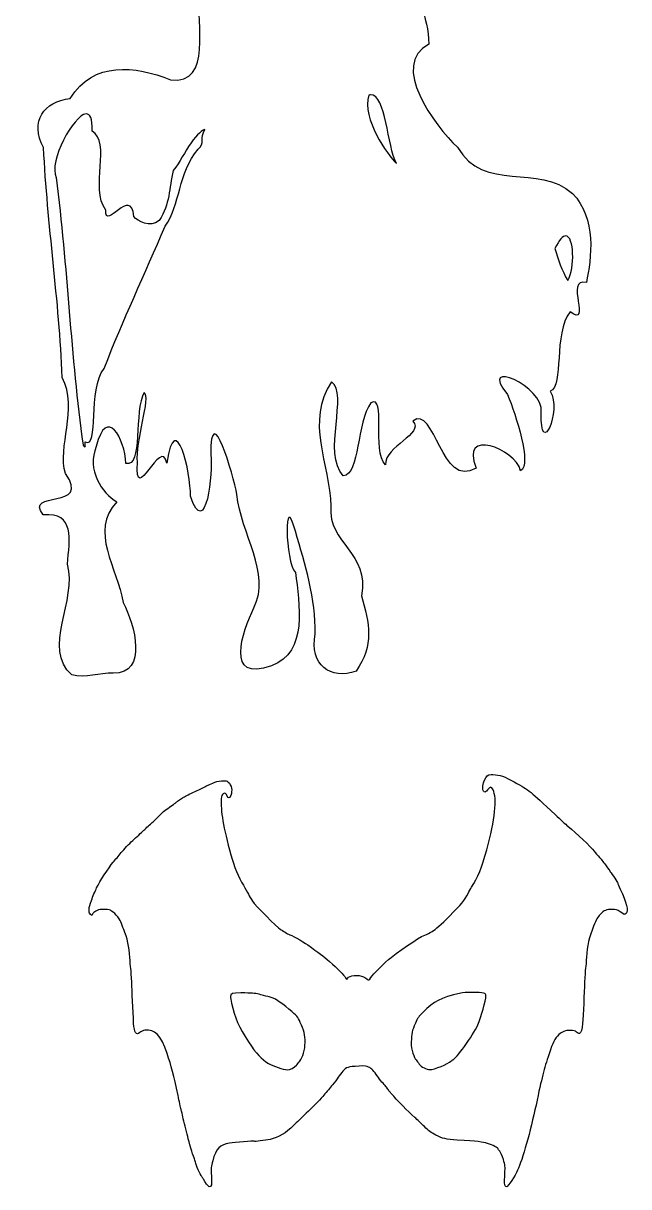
# Model space of a CAD drawing. Header units: centimetres. Extents: x -14 to 13.1, y -11.4 to 12.
# Drawn here: x -2.21 to 4.47, y -10.88 to 1.94 of the extents above; entities that cross this region are included whole.
import ezdxf

# ---------------------------------------------------------------- set-up
doc = ezdxf.new("R2010")
doc.units = ezdxf.units.CM
doc.header["$MEASUREMENT"] = 0
doc.layers.add('Layer 1', color=7, linetype='Continuous')

msp = doc.modelspace()

# ---------------------------------------------------------------- linework, layer by layer
at = {"layer": 'Layer 1'}
for points, knots in [([(0.66113, 5.66673), (0.52676, 5.62665), (0.47325, 5.15495), (0.40167, 4.93043), (0.40167, 4.93043), (0.2449, 4.51052), (0.12477, 3.86572), (-0.4286, 3.89049), (-0.4286, 3.89049), (-0.68038, 3.65198), (0.03561, 3.76297), (0.18358, 3.68503), (0.18358, 3.68503), (0.11059, 3.31116), (0.34721, 2.82317), (-0.05133, 2.52588), (-0.05133, 2.52588), (-0.28145, 2.45932), (-0.07563, 2.17307), (-0.2582, 2.21453), (-0.2582, 2.21453), (-0.31113, 1.97731), (-0.10862, 1.25074), (-0.58428, 1.31694), (-0.58428, 1.31694), (-0.97256, 1.47326), (-1.43476, 1.52517), (-1.68733, 1.11078), (-1.68733, 1.11078), (-1.98307, 1.07842), (-2.13411, 0.86032), (-1.98185, 0.57013), (-1.98185, 0.57013), (-1.94088, -0.27672), (-1.80919, -1.1162), (-1.77569, -1.96274), (-1.77569, -1.96274), (-1.59885, -2.31211), (-1.83154, -2.72984), (-1.74133, -3.02091), (-1.74133, -3.02091), (-1.44537, -3.42951), (-2.20558, -3.1971), (-1.98606, -3.47672), (-1.98606, -3.47672), (-1.63654, -3.44651), (-1.69279, -3.74571), (-1.71959, -4.02158), (-1.71959, -4.02158), (-1.60132, -4.41363), (-2.00399, -4.94897), (-1.6705, -5.24033), (-1.6705, -5.24033), (-1.51905, -5.27988), (-1.3655, -5.21441), (-1.21329, -5.21999), (-1.21329, -5.21999), (-0.82933, -5.22868), (-0.97661, -4.68735), (-1.1046, -4.44302), (-1.1046, -4.44302), (-1.16419, -4.06506), (-1.48449, -3.65518), (-1.17332, -3.33366), (-1.17332, -3.33366), (-1.33991, -3.23931), (-1.50982, -2.97797), (-1.40122, -2.72288), (-1.40122, -2.72288), (-1.28988, -2.27011), (-1.0842, -2.63445), (-1.07514, -2.91011), (-1.07514, -2.91011), (-0.88357, -2.96282), (-0.99106, -2.32546), (-0.87318, -2.12893), (-0.87318, -2.12893), (-0.79259, -2.17266), (-0.97507, -2.67907), (-0.94681, -2.89468), (-0.94681, -2.89468), (-0.98681, -3.41042), (-0.68194, -2.5973), (-0.62494, -2.9066), (-0.62494, -2.9066), (-0.52911, -2.27921), (-0.35505, -3.013), (-0.36338, -3.27054), (-0.36338, -3.27054), (-0.1949, -3.77146), (-0.10932, -2.99626), (-0.13968, -2.81614), (-0.13968, -2.81614), (-0.14142, -2.17524), (0.11102, -3.04318), (0.14923, -3.25091), (0.14923, -3.25091), (0.19167, -3.68834), (0.52758, -4.11877), (0.33646, -4.49982), (0.33646, -4.49982), (0.20766, -4.7595), (0.01321, -5.33418), (0.5293, -5.13865), (0.5293, -5.13865), (0.93862, -4.99492), (0.83265, -4.44887), (0.79507, -4.11344), (0.79507, -4.11344), (0.67779, -3.99593), (0.66338, -3.16736), (0.79297, -3.65623), (0.79297, -3.65623), (0.90007, -4.02355), (1.02104, -4.40374), (1.01176, -4.78873), (1.01176, -4.78873), (0.94538, -5.12633), (1.18225, -5.30437), (1.46266, -5.19755), (1.46266, -5.19755), (1.66192, -4.91149), (1.61157, -4.6727), (1.52016, -4.36798), (1.52016, -4.36798), (1.62216, -3.89469), (1.14521, -3.79347), (1.18567, -3.38204), (1.18567, -3.38204), (1.17042, -2.91663), (0.8993, -2.44398), (1.19058, -2.01182), (1.19058, -2.01182), (1.3842, -2.13672), (1.08826, -2.79573), (1.31961, -3.04755), (1.31961, -3.04755), (1.50439, -3.03475), (1.46787, -2.45332), (1.62465, -2.24183), (1.62465, -2.24183), (1.80209, -2.14415), (1.63109, -2.76867), (1.78593, -2.92624), (1.78593, -2.92624), (1.77762, -2.71171), (2.21627, -2.59154), (2.08886, -2.44309), (2.08886, -2.44309), (2.33079, -2.25389), (2.40098, -3.20313), (2.78589, -2.9606), (2.78589, -2.9606), (2.60024, -2.5101), (3.21499, -2.74879), (3.27535, -2.99075), (3.27535, -2.99075), (3.40335, -2.92547), (3.22421, -2.37751), (3.1316, -2.15067), (3.1316, -2.15067), (2.78898, -1.73383), (3.54782, -2.06552), (3.50115, -2.34561), (3.50115, -2.34561), (3.48974, -2.87792), (3.73317, -2.32655), (3.60283, -2.1156), (3.60283, -2.1156), (3.7567, -2.05399), (3.63126, -1.48106), (3.82162, -1.23905), (3.82162, -1.23905), (4.06281, -1.42362), (3.757, -0.85477), (3.99973, -0.91718), (3.99973, -0.91718), (4.05743, -0.65005), (4.11361, -0.2062), (3.84686, 0.06385), (3.84686, 0.06385), (3.47571, 0.39961), (2.86493, 0.07052), (2.58042, 0.57365), (2.58042, 0.57365), (2.32598, 0.81546), (1.82741, 1.4803), (2.26416, 1.71106), (2.26416, 1.71106), (2.2569, 2.00946), (2.1268, 2.28265), (1.99839, 2.56447), (1.99839, 2.56447), (1.741, 2.8141), (1.51721, 2.98004), (1.42127, 3.35266), (1.42127, 3.35266), (1.09228, 3.86684), (1.87418, 3.64001), (1.93107, 4.01323), (1.93107, 4.01323), (1.54677, 3.9324), (1.23222, 4.09353), (1.03278, 4.40031), (1.03278, 4.40031), (0.94366, 4.8309), (0.75312, 5.23448), (0.66112, 5.66675), (0.66112, 5.66675), (0.66112, 5.66675), (0.66113, 5.66673), (0.66113, 5.66673)], [0, 0, 0, 0, 0.01851852, 0.01851852, 0.01851852, 0.01851852, 0.03703704, 0.03703704, 0.03703704, 0.03703704, 0.05555556, 0.05555556, 0.05555556, 0.05555556, 0.07407407, 0.07407407, 0.07407407, 0.07407407, 0.09259259, 0.09259259, 0.09259259, 0.09259259, 0.11111111, 0.11111111, 0.11111111, 0.11111111, 0.12962963, 0.12962963, 0.12962963, 0.12962963, 0.14814815, 0.14814815, 0.14814815, 0.14814815, 0.16666667, 0.16666667, 0.16666667, 0.16666667, 0.18518519, 0.18518519, 0.18518519, 0.18518519, 0.2037037, 0.2037037, 0.2037037, 0.2037037, 0.22222222, 0.22222222, 0.22222222, 0.22222222, 0.24074074, 0.24074074, 0.24074074, 0.24074074, 0.25925926, 0.25925926, 0.25925926, 0.25925926, 0.27777778, 0.27777778, 0.27777778, 0.27777778, 0.2962963, 0.2962963, 0.2962963, 0.2962963, 0.31481481, 0.31481481, 0.31481481, 0.31481481, 0.33333333, 0.33333333, 0.33333333, 0.33333333, 0.35185185, 0.35185185, 0.35185185, 0.35185185, 0.37037037, 0.37037037, 0.37037037, 0.37037037, 0.38888889, 0.38888889, 0.38888889, 0.38888889, 0.40740741, 0.40740741, 0.40740741, 0.40740741, 0.42592593, 0.42592593, 0.42592593, 0.42592593, 0.44444444, 0.44444444, 0.44444444, 0.44444444, 0.46296296, 0.46296296, 0.46296296, 0.46296296, 0.48148148, 0.48148148, 0.48148148, 0.48148148, 0.5, 0.5, 0.5, 0.5, 0.51851852, 0.51851852, 0.51851852, 0.51851852, 0.53703704, 0.53703704, 0.53703704, 0.53703704, 0.55555556, 0.55555556, 0.55555556, 0.55555556, 0.57407407, 0.57407407, 0.57407407, 0.57407407, 0.59259259, 0.59259259, 0.59259259, 0.59259259, 0.61111111, 0.61111111, 0.61111111, 0.61111111, 0.62962963, 0.62962963, 0.62962963, 0.62962963, 0.64814815, 0.64814815, 0.64814815, 0.64814815, 0.66666667, 0.66666667, 0.66666667, 0.66666667, 0.68518519, 0.68518519, 0.68518519, 0.68518519, 0.7037037, 0.7037037, 0.7037037, 0.7037037, 0.72222222, 0.72222222, 0.72222222, 0.72222222, 0.74074074, 0.74074074, 0.74074074, 0.74074074, 0.75925926, 0.75925926, 0.75925926, 0.75925926, 0.77777778, 0.77777778, 0.77777778, 0.77777778, 0.7962963, 0.7962963, 0.7962963, 0.7962963, 0.81481481, 0.81481481, 0.81481481, 0.81481481, 0.83333333, 0.83333333, 0.83333333, 0.83333333, 0.85185185, 0.85185185, 0.85185185, 0.85185185, 0.87037037, 0.87037037, 0.87037037, 0.87037037, 0.88888889, 0.88888889, 0.88888889, 0.88888889, 0.90740741, 0.90740741, 0.90740741, 0.90740741, 0.92592593, 0.92592593, 0.92592593, 0.92592593, 0.94444444, 0.94444444, 0.94444444, 0.94444444, 0.96296296, 0.96296296, 0.96296296, 0.96296296, 1, 1, 1, 1]), ([(1.62182, 1.15145), (1.79253, 1.15732), (1.80694, 0.5841), (1.90582, 0.39341), (1.90582, 0.39341), (1.81019, 0.49246), (1.52156, 0.88637), (1.60429, 1.14864), (1.60429, 1.14864), (1.61013, 1.15007), (1.61631, 1.15126), (1.62182, 1.15144), (1.62182, 1.15144), (1.62182, 1.15144), (1.62182, 1.15145), (1.62182, 1.15145)], [0, 0, 0, 0, 0.2, 0.2, 0.2, 0.2, 0.4, 0.4, 0.4, 0.4, 0.6, 0.6, 0.6, 0.6, 1, 1, 1, 1]), ([(-1.51412, 0.94038), (-1.4693, 0.94383), (-1.44104, 0.89148), (-1.4475, 0.75245), (-1.4475, 0.75245), (-1.2297, 0.62856), (-1.47397, 0.12842), (-1.29743, -0.11919), (-1.29743, -0.11919), (-1.30506, -0.36098), (-1.01563, 0.15709), (-0.98748, -0.19072), (-0.98748, -0.19072), (-0.94396, -0.23862), (-0.81088, -0.31974), (-0.70929, -0.23344), (-0.70929, -0.23344), (-0.58554, -0.04817), (-0.60069, 0.11698), (-0.55411, 0.31697), (-0.55411, 0.31697), (-0.47456, 0.41186), (-0.42903, 0.52094), (-0.35706, 0.62131), (-0.35706, 0.62131), (-0.28682, 0.71808), (-0.23, 0.76641), (-0.20279, 0.76857), (-0.20279, 0.76857), (-0.26675, 0.67489), (-0.19747, 0.61625), (-0.27852, 0.55189), (-0.27852, 0.55189), (-0.50105, 0.28746), (-0.47319, -0.06092), (-0.64208, -0.29728), (-0.64208, -0.29728), (-0.86699, -0.8218), (-1.10769, -1.3324), (-1.31425, -1.86528), (-1.31425, -1.86528), (-1.4987, -2.0931), (-1.36367, -2.75011), (-1.52322, -2.67381), (-1.52322, -2.67381), (-1.52788, -2.69351), (-1.50597, -2.75556), (-1.54566, -2.70957), (-1.54566, -2.70957), (-1.68525, -1.73033), (-1.71575, -0.73897), (-1.84369, 0.23984), (-1.84369, 0.23984), (-1.92856, 0.4177), (-1.64856, 0.93004), (-1.51411, 0.94038), (-1.51411, 0.94038), (-1.51411, 0.94038), (-1.51412, 0.94038), (-1.51412, 0.94038)], [0, 0, 0, 0, 0.0625, 0.0625, 0.0625, 0.0625, 0.125, 0.125, 0.125, 0.125, 0.1875, 0.1875, 0.1875, 0.1875, 0.25, 0.25, 0.25, 0.25, 0.3125, 0.3125, 0.3125, 0.3125, 0.375, 0.375, 0.375, 0.375, 0.4375, 0.4375, 0.4375, 0.4375, 0.5, 0.5, 0.5, 0.5, 0.5625, 0.5625, 0.5625, 0.5625, 0.625, 0.625, 0.625, 0.625, 0.6875, 0.6875, 0.6875, 0.6875, 0.75, 0.75, 0.75, 0.75, 0.8125, 0.8125, 0.8125, 0.8125, 0.875, 0.875, 0.875, 0.875, 1, 1, 1, 1]), ([(3.77322, -0.40389), (3.86529, -0.40397), (3.87511, -0.75378), (3.79566, -0.89406), (3.79566, -0.89406), (3.72852, -0.78586), (3.68857, -0.66311), (3.65401, -0.54134), (3.65401, -0.54134), (3.70261, -0.44304), (3.74253, -0.40387), (3.77322, -0.4039), (3.77322, -0.4039), (3.77322, -0.4039), (3.77322, -0.40389), (3.77322, -0.40389)], [0, 0, 0, 0, 0.2, 0.2, 0.2, 0.2, 0.4, 0.4, 0.4, 0.4, 0.6, 0.6, 0.6, 0.6, 1, 1, 1, 1]), ([(2.95064, -6.33661), (2.90928, -6.3368), (2.89761, -6.35043), (2.8751, -6.40772), (2.8751, -6.40772), (2.85295, -6.4641), (2.85201, -6.51603), (2.87311, -6.5289), (2.87311, -6.5289), (2.88391, -6.53549), (2.89003, -6.53202), (2.9121, -6.50652), (2.9121, -6.50652), (2.9265, -6.48989), (2.94231, -6.47633), (2.9471, -6.47639), (2.9471, -6.47639), (2.9519, -6.47647), (2.96281, -6.48995), (2.97147, -6.50652), (2.97147, -6.50652), (3.01851, -6.59651), (2.99331, -6.83656), (2.90191, -7.16759), (2.90191, -7.16759), (2.84893, -7.35946), (2.80335, -7.47166), (2.73487, -7.57921), (2.73487, -7.57921), (2.72483, -7.59498), (2.70777, -7.62529), (2.69676, -7.64656), (2.69676, -7.64656), (2.65426, -7.72871), (2.62458, -7.76486), (2.49228, -7.89646), (2.49228, -7.89646), (2.39724, -7.991), (2.33912, -8.04275), (2.30198, -8.06616), (2.30198, -8.06616), (2.27259, -8.08468), (2.24394, -8.09983), (2.23818, -8.09983), (2.23818, -8.09983), (2.2072, -8.09983), (1.99557, -8.23697), (1.84783, -8.35283), (1.84783, -8.35283), (1.78011, -8.40594), (1.64517, -8.53963), (1.62585, -8.5726), (1.62585, -8.5726), (1.60638, -8.60582), (1.60122, -8.60845), (1.58619, -8.59342), (1.58619, -8.59342), (1.58079, -8.58802), (1.56228, -8.57614), (1.54498, -8.56706), (1.54498, -8.56706), (1.48926, -8.53782), (1.3865, -8.54741), (1.36708, -8.58368), (1.36708, -8.58368), (1.35995, -8.597), (1.35917, -8.59667), (1.34736, -8.57726), (1.34736, -8.57726), (1.32924, -8.54747), (1.25459, -8.47191), (1.17057, -8.39826), (1.17057, -8.39826), (1.10072, -8.33702), (1.05198, -8.29998), (0.92931, -8.21483), (0.92931, -8.21483), (0.87039, -8.17393), (0.7375, -8.09985), (0.72306, -8.09985), (0.72306, -8.09985), (0.71809, -8.09985), (0.69882, -8.08901), (0.6803, -8.0757), (0.6803, -8.0757), (0.66178, -8.06239), (0.63743, -8.04676), (0.62624, -8.04092), (0.62624, -8.04092), (0.59558, -8.0249), (0.35084, -7.77858), (0.31985, -7.73254), (0.31985, -7.73254), (0.30496, -7.71042), (0.28517, -7.67627), (0.27576, -7.65677), (0.27576, -7.65677), (0.26635, -7.63727), (0.24136, -7.59261), (0.22015, -7.55752), (0.22015, -7.55752), (0.16634, -7.46846), (0.1177, -7.35012), (0.08191, -7.22078), (0.08191, -7.22078), (0.00033, -6.92596), (-0.03331, -6.72954), (-0.02332, -6.60557), (-0.02332, -6.60557), (-0.02033, -6.56849), (-0.01671, -6.55891), (-0.00272, -6.54974), (-0.00272, -6.54974), (0.01732, -6.53661), (0.02908, -6.54345), (0.0427, -6.57632), (0.0427, -6.57632), (0.05411, -6.60387), (0.07036, -6.60058), (0.08191, -6.56857), (0.08191, -6.56857), (0.10136, -6.51464), (0.09005, -6.45436), (0.054, -6.42058), (0.054, -6.42058), (0.03743, -6.40505), (0.03151, -6.40401), (-0.01933, -6.40707), (-0.01933, -6.40707), (-0.06242, -6.40966), (-0.08387, -6.41512), (-0.11703, -6.43188), (-0.11703, -6.43188), (-0.14042, -6.4437), (-0.16754, -6.45572), (-0.17729, -6.45869), (-0.17729, -6.45869), (-0.18704, -6.46166), (-0.20299, -6.46974), (-0.21274, -6.47641), (-0.21274, -6.47641), (-0.22249, -6.48309), (-0.27513, -6.50862), (-0.32971, -6.53335), (-0.32971, -6.53335), (-0.3843, -6.55808), (-0.43534, -6.58362), (-0.44314, -6.59006), (-0.44314, -6.59006), (-0.45094, -6.5965), (-0.4694, -6.60894), (-0.48412, -6.61775), (-0.48412, -6.61775), (-0.49885, -6.62656), (-0.5148, -6.6378), (-0.51957, -6.64256), (-0.51957, -6.64256), (-0.52434, -6.64732), (-0.54576, -6.66346), (-0.5672, -6.67845), (-0.5672, -6.67845), (-0.64287, -6.73132), (-0.65634, -6.7421), (-0.69879, -6.78457), (-0.69879, -6.78457), (-0.72237, -6.80816), (-0.76088, -6.84487), (-0.78453, -6.86632), (-0.78453, -6.86632), (-0.80818, -6.88777), (-0.84996, -6.92605), (-0.87713, -6.95139), (-0.87713, -6.95139), (-0.9043, -6.97673), (-0.95941, -7.02778), (-0.99964, -7.06482), (-0.99964, -7.06482), (-1.03987, -7.10186), (-1.09632, -7.16088), (-1.12503, -7.19597), (-1.12503, -7.19597), (-1.15374, -7.23106), (-1.19328, -7.27891), (-1.21298, -7.30231), (-1.21298, -7.30231), (-1.26743, -7.36696), (-1.36299, -7.51439), (-1.39686, -7.58588), (-1.39686, -7.58588), (-1.41349, -7.62097), (-1.43919, -7.68318), (-1.45402, -7.72412), (-1.45402, -7.72412), (-1.48553, -7.81112), (-1.48908, -7.85167), (-1.46665, -7.8741), (-1.46665, -7.8741), (-1.46665, -7.8741), (-1.45136, -7.88939), (-1.45136, -7.88939), (-1.45136, -7.88939), (-1.45136, -7.88939), (-1.4374, -7.87034), (-1.4374, -7.87034), (-1.4374, -7.87034), (-1.41443, -7.83881), (-1.37564, -7.82337), (-1.31888, -7.82337), (-1.31888, -7.82337), (-1.29131, -7.82337), (-1.25832, -7.8278), (-1.24577, -7.83312), (-1.24577, -7.83312), (-1.21092, -7.84789), (-1.14603, -7.92054), (-1.13101, -7.96161), (-1.13101, -7.96161), (-1.12388, -7.98111), (-1.10936, -8.01779), (-1.09867, -8.04314), (-1.09867, -8.04314), (-1.05966, -8.13557), (-1.03661, -8.24032), (-1.0311, -8.35152), (-1.0311, -8.35152), (-1.02878, -8.39831), (-1.02401, -8.45414), (-1.02047, -8.47558), (-1.02047, -8.47558), (-1.01693, -8.49703), (-1.01249, -8.56402), (-1.0105, -8.62445), (-1.0105, -8.62445), (-1.00717, -8.72545), (-0.99784, -8.92683), (-0.98923, -9.0806), (-0.98923, -9.0806), (-0.98367, -9.17998), (-0.95873, -9.21644), (-0.921, -9.18029), (-0.921, -9.18029), (-0.90764, -9.16749), (-0.8891, -9.15944), (-0.86406, -9.15548), (-0.86406, -9.15548), (-0.75584, -9.13837), (-0.68957, -9.20803), (-0.62081, -9.41136), (-0.62081, -9.41136), (-0.57194, -9.55588), (-0.5498, -9.64049), (-0.50007, -9.87216), (-0.50007, -9.87216), (-0.48626, -9.93649), (-0.4706, -10.00668), (-0.46529, -10.02812), (-0.46529, -10.02812), (-0.45997, -10.04957), (-0.4517, -10.08625), (-0.4469, -10.10965), (-0.4469, -10.10965), (-0.4421, -10.13304), (-0.43082, -10.1793), (-0.42187, -10.21244), (-0.42187, -10.21244), (-0.41291, -10.24558), (-0.40002, -10.29662), (-0.39329, -10.32587), (-0.39329, -10.32587), (-0.37862, -10.38959), (-0.33839, -10.52519), (-0.32395, -10.55982), (-0.32395, -10.55982), (-0.31826, -10.57347), (-0.31129, -10.5958), (-0.30844, -10.60944), (-0.30844, -10.60944), (-0.30173, -10.6416), (-0.25732, -10.7416), (-0.23755, -10.76895), (-0.23755, -10.76895), (-0.22909, -10.78065), (-0.22075, -10.79341), (-0.21916, -10.79731), (-0.21916, -10.79731), (-0.20732, -10.82643), (-0.16708, -10.87884), (-0.15646, -10.87884), (-0.15646, -10.87884), (-0.13013, -10.87884), (-0.12683, -10.86343), (-0.13187, -10.76076), (-0.13187, -10.76076), (-0.13641, -10.66818), (-0.13572, -10.65887), (-0.11769, -10.59283), (-0.11769, -10.59283), (-0.08156, -10.46051), (-0.03732, -10.41392), (0.06729, -10.39788), (0.06729, -10.39788), (0.12788, -10.38859), (0.33156, -10.37399), (0.33868, -10.37838), (0.33868, -10.37838), (0.34606, -10.38294), (0.45364, -10.37007), (0.5168, -10.35711), (0.5168, -10.35711), (0.60344, -10.33934), (0.69083, -10.28698), (0.776, -10.20181), (0.776, -10.20181), (0.79947, -10.17834), (0.87205, -10.10815), (0.93728, -10.04585), (0.93728, -10.04585), (1.00251, -9.98354), (1.07908, -9.9043), (1.10742, -9.86973), (1.10742, -9.86973), (1.13577, -9.83516), (1.17849, -9.78388), (1.20246, -9.75586), (1.20246, -9.75586), (1.22643, -9.72784), (1.25514, -9.6907), (1.26626, -9.67323), (1.26626, -9.67323), (1.27738, -9.65575), (1.30029, -9.62502), (1.31721, -9.605), (1.31721, -9.605), (1.35364, -9.56189), (1.37191, -9.5562), (1.49444, -9.55028), (1.49444, -9.55028), (1.5642, -9.54691), (1.57816, -9.54815), (1.60078, -9.55981), (1.60078, -9.55981), (1.63212, -9.57597), (1.66206, -9.6071), (1.69648, -9.6595), (1.69648, -9.6595), (1.71057, -9.68094), (1.73355, -9.71125), (1.74766, -9.72685), (1.74766, -9.72685), (1.76177, -9.74245), (1.78056, -9.76318), (1.78931, -9.77293), (1.78931, -9.77293), (1.79806, -9.78268), (1.81119, -9.80022), (1.81855, -9.81192), (1.81855, -9.81192), (1.82592, -9.82362), (1.83854, -9.83973), (1.84647, -9.84759), (1.84647, -9.84759), (1.8544, -9.85545), (1.87322, -9.87708), (1.88856, -9.89566), (1.88856, -9.89566), (1.91856, -9.93201), (2.02886, -10.04189), (2.10811, -10.11454), (2.10811, -10.11454), (2.13498, -10.13917), (2.18283, -10.18516), (2.21445, -10.21667), (2.21445, -10.21667), (2.2582, -10.26027), (2.28814, -10.28247), (2.3394, -10.30972), (2.3394, -10.30972), (2.41122, -10.3479), (2.45541, -10.35842), (2.57689, -10.36555), (2.57689, -10.36555), (2.80385, -10.37886), (2.85518, -10.38437), (2.91008, -10.40166), (2.91008, -10.40166), (2.96857, -10.42008), (3.02705, -10.44938), (3.02705, -10.46037), (3.02705, -10.46037), (3.02705, -10.46381), (3.03528, -10.47666), (3.04544, -10.48873), (3.04544, -10.48873), (3.056, -10.50129), (3.07301, -10.54008), (3.08509, -10.57956), (3.08509, -10.57956), (3.10517, -10.64516), (3.10579, -10.65264), (3.10148, -10.73353), (3.10148, -10.73353), (3.09899, -10.78032), (3.09738, -10.82799), (3.09771, -10.83943), (3.09771, -10.83943), (3.09838, -10.86265), (3.10878, -10.87886), (3.12319, -10.87886), (3.12319, -10.87886), (3.13507, -10.87886), (3.21685, -10.75536), (3.24282, -10.69808), (3.24282, -10.69808), (3.29576, -10.58133), (3.38338, -10.2699), (3.44531, -9.97852), (3.44531, -9.97852), (3.51076, -9.67054), (3.53126, -9.58991), (3.58865, -9.41559), (3.58865, -9.41559), (3.63069, -9.2879), (3.65275, -9.24481), (3.69676, -9.20336), (3.69676, -9.20336), (3.73134, -9.17079), (3.76916, -9.15657), (3.82215, -9.15639), (3.82215, -9.15639), (3.86289, -9.15626), (3.87262, -9.1589), (3.89149, -9.17478), (3.89149, -9.17478), (3.90354, -9.18492), (3.91781, -9.19132), (3.92339, -9.18918), (3.92339, -9.18918), (3.94252, -9.18184), (3.95496, -9.14407), (3.95884, -9.08107), (3.95884, -9.08107), (3.9647, -8.98576), (3.97644, -8.74058), (3.98077, -8.62093), (3.98077, -8.62093), (3.98289, -8.56244), (3.98731, -8.49545), (3.99074, -8.47206), (3.99074, -8.47206), (3.99417, -8.44867), (3.99901, -8.39284), (4.00137, -8.348), (4.00137, -8.348), (4.00751, -8.23157), (4.03186, -8.12538), (4.07935, -8.00772), (4.07935, -8.00772), (4.1093, -7.93351), (4.12049, -7.91414), (4.15423, -7.87746), (4.15423, -7.87746), (4.1942, -7.834), (4.2212, -7.82254), (4.28295, -7.82274), (4.28295, -7.82274), (4.32845, -7.82287), (4.33456, -7.82481), (4.37267, -7.85154), (4.37267, -7.85154), (4.41904, -7.88406), (4.42111, -7.88449), (4.43891, -7.86838), (4.43891, -7.86838), (4.46695, -7.843), (4.44361, -7.74593), (4.37422, -7.59988), (4.37422, -7.59988), (4.35851, -7.56681), (4.34564, -7.5372), (4.34564, -7.5343), (4.34564, -7.5343), (4.34564, -7.52908), (4.28517, -7.43598), (4.26411, -7.40869), (4.26411, -7.40869), (4.25809, -7.40089), (4.23706, -7.37121), (4.21714, -7.34267), (4.21714, -7.34267), (4.19722, -7.31413), (4.16437, -7.27266), (4.14425, -7.25051), (4.14425, -7.25051), (4.12413, -7.22836), (4.09838, -7.19773), (4.08709, -7.1825), (4.08709, -7.1825), (4.04992, -7.13234), (3.89506, -6.98514), (3.79621, -6.90602), (3.79621, -6.90602), (3.77282, -6.88729), (3.71087, -6.83166), (3.65863, -6.7824), (3.65863, -6.7824), (3.37022, -6.51043), (3.38194, -6.51964), (3.20425, -6.41908), (3.20425, -6.41908), (3.09359, -6.35645), (3.05295, -6.34235), (2.9703, -6.33733), (2.9703, -6.33733), (2.96306, -6.33689), (2.95649, -6.33664), (2.95058, -6.33666), (2.95058, -6.33666), (2.95058, -6.33666), (2.95064, -6.33661), (2.95064, -6.33661)], [0, 0, 0, 0, 0.00763359, 0.00763359, 0.00763359, 0.00763359, 0.01526718, 0.01526718, 0.01526718, 0.01526718, 0.02290076, 0.02290076, 0.02290076, 0.02290076, 0.03053435, 0.03053435, 0.03053435, 0.03053435, 0.03816794, 0.03816794, 0.03816794, 0.03816794, 0.04580153, 0.04580153, 0.04580153, 0.04580153, 0.05343511, 0.05343511, 0.05343511, 0.05343511, 0.0610687, 0.0610687, 0.0610687, 0.0610687, 0.06870229, 0.06870229, 0.06870229, 0.06870229, 0.07633588, 0.07633588, 0.07633588, 0.07633588, 0.08396947, 0.08396947, 0.08396947, 0.08396947, 0.09160305, 0.09160305, 0.09160305, 0.09160305, 0.09923664, 0.09923664, 0.09923664, 0.09923664, 0.10687023, 0.10687023, 0.10687023, 0.10687023, 0.11450382, 0.11450382, 0.11450382, 0.11450382, 0.1221374, 0.1221374, 0.1221374, 0.1221374, 0.12977099, 0.12977099, 0.12977099, 0.12977099, 0.13740458, 0.13740458, 0.13740458, 0.13740458, 0.14503817, 0.14503817, 0.14503817, 0.14503817, 0.15267176, 0.15267176, 0.15267176, 0.15267176, 0.16030534, 0.16030534, 0.16030534, 0.16030534, 0.16793893, 0.16793893, 0.16793893, 0.16793893, 0.17557252, 0.17557252, 0.17557252, 0.17557252, 0.18320611, 0.18320611, 0.18320611, 0.18320611, 0.19083969, 0.19083969, 0.19083969, 0.19083969, 0.19847328, 0.19847328, 0.19847328, 0.19847328, 0.20610687, 0.20610687, 0.20610687, 0.20610687, 0.21374046, 0.21374046, 0.21374046, 0.21374046, 0.22137405, 0.22137405, 0.22137405, 0.22137405, 0.22900763, 0.22900763, 0.22900763, 0.22900763, 0.23664122, 0.23664122, 0.23664122, 0.23664122, 0.24427481, 0.24427481, 0.24427481, 0.24427481, 0.2519084, 0.2519084, 0.2519084, 0.2519084, 0.25954198, 0.25954198, 0.25954198, 0.25954198, 0.26717557, 0.26717557, 0.26717557, 0.26717557, 0.27480916, 0.27480916, 0.27480916, 0.27480916, 0.28244275, 0.28244275, 0.28244275, 0.28244275, 0.29007634, 0.29007634, 0.29007634, 0.29007634, 0.29770992, 0.29770992, 0.29770992, 0.29770992, 0.30534351, 0.30534351, 0.30534351, 0.30534351, 0.3129771, 0.3129771, 0.3129771, 0.3129771, 0.32061069, 0.32061069, 0.32061069, 0.32061069, 0.32824427, 0.32824427, 0.32824427, 0.32824427, 0.33587786, 0.33587786, 0.33587786, 0.33587786, 0.34351145, 0.34351145, 0.34351145, 0.34351145, 0.35114504, 0.35114504, 0.35114504, 0.35114504, 0.35877863, 0.35877863, 0.35877863, 0.35877863, 0.36641221, 0.36641221, 0.36641221, 0.36641221, 0.3740458, 0.3740458, 0.3740458, 0.3740458, 0.38167939, 0.38167939, 0.38167939, 0.38167939, 0.38931298, 0.38931298, 0.38931298, 0.38931298, 0.39694656, 0.39694656, 0.39694656, 0.39694656, 0.40458015, 0.40458015, 0.40458015, 0.40458015, 0.41221374, 0.41221374, 0.41221374, 0.41221374, 0.41984733, 0.41984733, 0.41984733, 0.41984733, 0.42748092, 0.42748092, 0.42748092, 0.42748092, 0.4351145, 0.4351145, 0.4351145, 0.4351145, 0.44274809, 0.44274809, 0.44274809, 0.44274809, 0.45038168, 0.45038168, 0.45038168, 0.45038168, 0.45801527, 0.45801527, 0.45801527, 0.45801527, 0.46564885, 0.46564885, 0.46564885, 0.46564885, 0.47328244, 0.47328244, 0.47328244, 0.47328244, 0.48091603, 0.48091603, 0.48091603, 0.48091603, 0.48854962, 0.48854962, 0.48854962, 0.48854962, 0.49618321, 0.49618321, 0.49618321, 0.49618321, 0.50381679, 0.50381679, 0.50381679, 0.50381679, 0.51145038, 0.51145038, 0.51145038, 0.51145038, 0.51908397, 0.51908397, 0.51908397, 0.51908397, 0.52671756, 0.52671756, 0.52671756, 0.52671756, 0.53435115, 0.53435115, 0.53435115, 0.53435115, 0.54198473, 0.54198473, 0.54198473, 0.54198473, 0.54961832, 0.54961832, 0.54961832, 0.54961832, 0.55725191, 0.55725191, 0.55725191, 0.55725191, 0.5648855, 0.5648855, 0.5648855, 0.5648855, 0.57251908, 0.57251908, 0.57251908, 0.57251908, 0.58015267, 0.58015267, 0.58015267, 0.58015267, 0.58778626, 0.58778626, 0.58778626, 0.58778626, 0.59541985, 0.59541985, 0.59541985, 0.59541985, 0.60305344, 0.60305344, 0.60305344, 0.60305344, 0.61068702, 0.61068702, 0.61068702, 0.61068702, 0.61832061, 0.61832061, 0.61832061, 0.61832061, 0.6259542, 0.6259542, 0.6259542, 0.6259542, 0.63358779, 0.63358779, 0.63358779, 0.63358779, 0.64122137, 0.64122137, 0.64122137, 0.64122137, 0.64885496, 0.64885496, 0.64885496, 0.64885496, 0.65648855, 0.65648855, 0.65648855, 0.65648855, 0.66412214, 0.66412214, 0.66412214, 0.66412214, 0.67175573, 0.67175573, 0.67175573, 0.67175573, 0.67938931, 0.67938931, 0.67938931, 0.67938931, 0.6870229, 0.6870229, 0.6870229, 0.6870229, 0.69465649, 0.69465649, 0.69465649, 0.69465649, 0.70229008, 0.70229008, 0.70229008, 0.70229008, 0.70992366, 0.70992366, 0.70992366, 0.70992366, 0.71755725, 0.71755725, 0.71755725, 0.71755725, 0.72519084, 0.72519084, 0.72519084, 0.72519084, 0.73282443, 0.73282443, 0.73282443, 0.73282443, 0.74045802, 0.74045802, 0.74045802, 0.74045802, 0.7480916, 0.7480916, 0.7480916, 0.7480916, 0.75572519, 0.75572519, 0.75572519, 0.75572519, 0.76335878, 0.76335878, 0.76335878, 0.76335878, 0.77099237, 0.77099237, 0.77099237, 0.77099237, 0.77862595, 0.77862595, 0.77862595, 0.77862595, 0.78625954, 0.78625954, 0.78625954, 0.78625954, 0.79389313, 0.79389313, 0.79389313, 0.79389313, 0.80152672, 0.80152672, 0.80152672, 0.80152672, 0.80916031, 0.80916031, 0.80916031, 0.80916031, 0.81679389, 0.81679389, 0.81679389, 0.81679389, 0.82442748, 0.82442748, 0.82442748, 0.82442748, 0.83206107, 0.83206107, 0.83206107, 0.83206107, 0.83969466, 0.83969466, 0.83969466, 0.83969466, 0.84732824, 0.84732824, 0.84732824, 0.84732824, 0.85496183, 0.85496183, 0.85496183, 0.85496183, 0.86259542, 0.86259542, 0.86259542, 0.86259542, 0.87022901, 0.87022901, 0.87022901, 0.87022901, 0.8778626, 0.8778626, 0.8778626, 0.8778626, 0.88549618, 0.88549618, 0.88549618, 0.88549618, 0.89312977, 0.89312977, 0.89312977, 0.89312977, 0.90076336, 0.90076336, 0.90076336, 0.90076336, 0.90839695, 0.90839695, 0.90839695, 0.90839695, 0.91603053, 0.91603053, 0.91603053, 0.91603053, 0.92366412, 0.92366412, 0.92366412, 0.92366412, 0.93129771, 0.93129771, 0.93129771, 0.93129771, 0.9389313, 0.9389313, 0.9389313, 0.9389313, 0.94656489, 0.94656489, 0.94656489, 0.94656489, 0.95419847, 0.95419847, 0.95419847, 0.95419847, 0.96183206, 0.96183206, 0.96183206, 0.96183206, 0.96946565, 0.96946565, 0.96946565, 0.96946565, 0.97709924, 0.97709924, 0.97709924, 0.97709924, 0.98473282, 0.98473282, 0.98473282, 0.98473282, 1, 1, 1, 1]), ([(0.19093, -8.7434), (0.20437, -8.7434), (0.21946, -8.74375), (0.23612, -8.74406), (0.23612, -8.74406), (0.32936, -8.74579), (0.35924, -8.74902), (0.41335, -8.76378), (0.41335, -8.76378), (0.44915, -8.77354), (0.48965, -8.784), (0.50329, -8.78704), (0.50329, -8.78704), (0.56142, -8.8), (0.62826, -8.84132), (0.72195, -8.92218), (0.72195, -8.92218), (0.81421, -9.0018), (0.81732, -9.00524), (0.84778, -9.06884), (0.84778, -9.06884), (0.88687, -9.15045), (0.89993, -9.2057), (0.90006, -9.28861), (0.90006, -9.28861), (0.90017, -9.36756), (0.8757, -9.45343), (0.84091, -9.49575), (0.84091, -9.49575), (0.82868, -9.51063), (0.81238, -9.5307), (0.80458, -9.54028), (0.80458, -9.54028), (0.78461, -9.56482), (0.73097, -9.59084), (0.70223, -9.5899), (0.70223, -9.5899), (0.66275, -9.58861), (0.5458, -9.54856), (0.49664, -9.51967), (0.49664, -9.51967), (0.41546, -9.47197), (0.36653, -9.41924), (0.27554, -9.28129), (0.27554, -9.28129), (0.17059, -9.12217), (0.12469, -9.01743), (0.08878, -8.85483), (0.08878, -8.85483), (0.08275, -8.82754), (0.0777, -8.79525), (0.0777, -8.78305), (0.0777, -8.78305), (0.07773, -8.752), (0.09682, -8.7434), (0.19091, -8.74339), (0.19091, -8.74339), (0.19091, -8.74339), (0.19093, -8.7434), (0.19093, -8.7434)], [0, 0, 0, 0, 0.0625, 0.0625, 0.0625, 0.0625, 0.125, 0.125, 0.125, 0.125, 0.1875, 0.1875, 0.1875, 0.1875, 0.25, 0.25, 0.25, 0.25, 0.3125, 0.3125, 0.3125, 0.3125, 0.375, 0.375, 0.375, 0.375, 0.4375, 0.4375, 0.4375, 0.4375, 0.5, 0.5, 0.5, 0.5, 0.5625, 0.5625, 0.5625, 0.5625, 0.625, 0.625, 0.625, 0.625, 0.6875, 0.6875, 0.6875, 0.6875, 0.75, 0.75, 0.75, 0.75, 0.8125, 0.8125, 0.8125, 0.8125, 0.875, 0.875, 0.875, 0.875, 1, 1, 1, 1]), ([(2.74217, -8.73831), (2.79589, -8.73868), (2.84895, -8.74151), (2.8649, -8.74629), (2.8649, -8.74629), (2.889, -8.75351), (2.89229, -8.75715), (2.89237, -8.77642), (2.89237, -8.77642), (2.89258, -8.83051), (2.84438, -9.00172), (2.80243, -9.09588), (2.80243, -9.09588), (2.75069, -9.212), (2.55667, -9.48224), (2.52506, -9.48224), (2.52506, -9.48224), (2.5216, -9.48224), (2.51324, -9.48848), (2.50645, -9.49598), (2.50645, -9.49598), (2.4807, -9.52443), (2.32156, -9.5887), (2.27716, -9.58858), (2.27716, -9.58858), (2.23821, -9.58847), (2.18163, -9.55942), (2.15819, -9.52744), (2.15819, -9.52744), (2.14717, -9.5124), (2.13109, -9.49199), (2.12252, -9.48225), (2.12252, -9.48225), (2.11395, -9.4725), (2.09857, -9.43958), (2.0884, -9.40892), (2.0884, -9.40892), (2.07308, -9.36272), (2.06996, -9.34086), (2.07046, -9.28131), (2.07046, -9.28131), (2.07118, -9.19562), (2.07923, -9.15935), (2.11632, -9.07528), (2.11632, -9.07528), (2.13989, -9.02185), (2.15278, -9.00371), (2.19763, -8.95942), (2.19763, -8.95942), (2.32686, -8.83177), (2.38437, -8.80217), (2.6159, -8.74453), (2.6159, -8.74453), (2.63416, -8.73998), (2.68846, -8.73796), (2.74218, -8.73833), (2.74218, -8.73833), (2.74218, -8.73833), (2.74217, -8.73831), (2.74217, -8.73831)], [0, 0, 0, 0, 0.0625, 0.0625, 0.0625, 0.0625, 0.125, 0.125, 0.125, 0.125, 0.1875, 0.1875, 0.1875, 0.1875, 0.25, 0.25, 0.25, 0.25, 0.3125, 0.3125, 0.3125, 0.3125, 0.375, 0.375, 0.375, 0.375, 0.4375, 0.4375, 0.4375, 0.4375, 0.5, 0.5, 0.5, 0.5, 0.5625, 0.5625, 0.5625, 0.5625, 0.625, 0.625, 0.625, 0.625, 0.6875, 0.6875, 0.6875, 0.6875, 0.75, 0.75, 0.75, 0.75, 0.8125, 0.8125, 0.8125, 0.8125, 0.875, 0.875, 0.875, 0.875, 1, 1, 1, 1])]:
    msp.add_open_spline(points, degree=3, knots=knots, dxfattribs=at)

doc.saveas('drawing.dxf')
